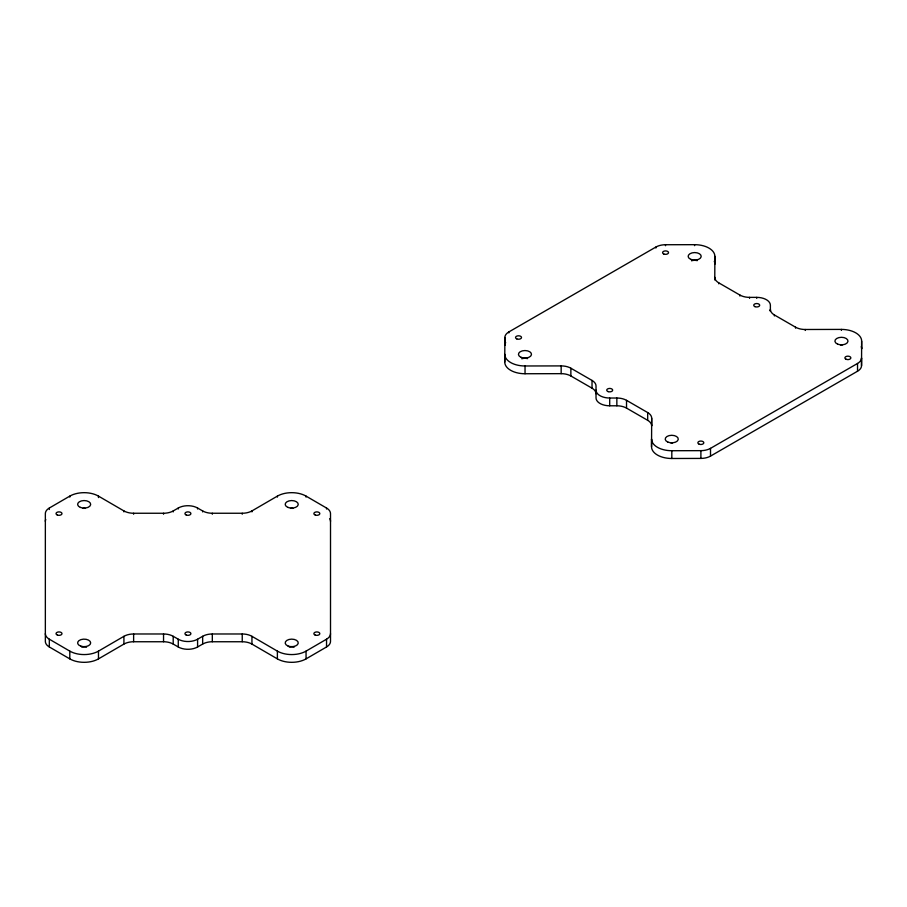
<?xml version="1.0" encoding="UTF-8"?>
<svg xmlns="http://www.w3.org/2000/svg" width="907" height="907" viewBox="0 0 907 907"><rect width="100%" height="100%" fill="white"/><g stroke="black" fill="none" stroke-linecap="round" stroke-linejoin="round"><path stroke-width="1.36" d="M596.024 393.763A13.662 7.891 0 0 0 592.022 388.185L570.866 375.974A13.662 7.891 0 0 0 561.161 373.661L525.04 373.741A20.203 11.666 0 0 1 504.757 362.04L504.87 337.483A13.662 7.891 0 0 1 508.872 331.928L655.897 247.044A13.662 7.891 0 0 1 665.511 244.731L694.592 244.675A20.203 11.666 0 0 1 714.875 256.375L714.875 264.141A20.203 11.666 0 0 0 714.285 261.307M770.383 309.389A13.662 7.891 0 0 0 774.385 314.967L795.541 327.189A13.662 7.891 0 0 0 805.257 329.49L841.379 329.411A20.203 11.666 0 0 1 861.65 341.123L861.537 365.68A13.662 7.891 0 0 1 857.534 371.224L710.51 456.108A13.662 7.891 0 0 1 700.896 458.42L671.815 458.488A20.203 11.666 0 0 1 651.543 446.777L651.679 418.161A13.662 7.891 0 0 0 647.677 412.56L626.522 400.338A13.662 7.891 0 0 0 616.851 398.026L609.697 398.026A13.662 7.891 0 0 1 596.024 390.146M714.773 279.775L714.875 256.375M49.318 508.033L69.805 496.118A20.203 11.666 0 0 1 98.478 496.118L123.919 510.924A13.662 7.891 0 0 0 133.624 513.249L163.543 513.249A13.662 7.891 0 0 0 173.203 510.947L178.271 508.022A13.662 7.891 0 0 1 197.59 508.022L202.658 510.947A13.662 7.891 0 0 0 212.317 513.249L242.237 513.249A13.662 7.891 0 0 0 251.942 510.924L277.383 496.118A20.203 11.666 0 0 1 306.056 496.118L326.543 508.033A13.662 7.891 0 0 1 330.511 513.6L330.511 641.408A13.662 7.891 0 0 1 326.543 646.963L306.056 658.879A20.203 11.666 0 0 1 277.383 658.879L251.942 644.083A13.662 7.891 0 0 0 242.237 641.748L212.317 641.748A13.662 7.891 0 0 0 202.658 644.061L197.59 646.986A13.662 7.891 0 0 1 178.271 646.986L173.203 644.061A13.662 7.891 0 0 0 163.543 641.748L133.624 641.748A13.662 7.891 0 0 0 123.919 644.083L98.478 658.879A20.203 11.666 0 0 1 69.805 658.879L49.318 646.963A13.662 7.891 0 0 1 45.35 641.408L45.35 513.6A13.662 7.891 0 0 1 49.318 508.033L49.318 509.496M45.35 633.642A13.662 7.891 0 0 0 49.318 639.197L69.805 651.124A20.203 11.666 0 0 0 98.478 651.124L123.919 636.317A13.662 7.891 0 0 1 133.624 633.982L163.543 633.982A13.662 7.891 0 0 1 173.203 636.295L178.271 639.22A13.662 7.891 0 0 0 197.59 639.22L202.658 636.295A13.662 7.891 0 0 1 212.317 633.982L242.237 633.982A13.662 7.891 0 0 1 251.942 636.317L277.383 651.124A20.203 11.666 0 0 0 306.056 651.124L326.543 639.197A13.662 7.891 0 0 0 330.511 633.642M651.543 446.777L651.543 439.022A20.203 11.666 0 0 0 671.815 450.722L700.896 450.654A13.662 7.891 0 0 0 710.51 448.353L857.534 363.458A13.662 7.891 0 0 0 861.537 357.914L861.537 365.68M504.757 362.04L504.757 354.274A20.203 11.666 0 0 0 525.04 365.975L561.161 365.906A13.662 7.891 0 0 1 570.866 368.208L592.022 380.43A13.662 7.891 0 0 1 596.024 386.008L596.024 397.901A13.662 7.891 0 0 0 609.697 405.792L616.851 405.792A13.662 7.891 0 0 1 626.522 408.105L647.677 420.315A13.662 7.891 0 0 1 651.679 425.927L651.679 418.161M714.739 279.662L714.739 277.236A13.662 7.891 0 0 0 718.741 282.837L739.897 295.058A13.662 7.891 0 0 0 749.556 297.371L756.721 297.371A13.662 7.891 0 0 1 770.383 305.251L770.383 310.852M861.65 341.123L861.65 348.878A20.203 11.666 0 0 0 861.276 346.621M857.534 363.458L857.534 371.224M841.379 329.411L841.379 330.386M805.257 329.49L805.257 330.465M795.541 327.189L795.541 328.153M774.385 314.967L774.385 315.942M756.721 297.371L756.721 298.335M749.556 297.371L749.556 298.335M739.897 295.058L739.897 296.022M718.741 282.837L718.741 283.812M710.51 448.353L710.51 456.108M700.896 450.654L700.896 458.42M694.592 244.675L694.592 245.65M671.815 450.722L671.815 458.488M665.511 244.731L665.511 245.706M655.897 247.044L655.897 248.019M647.677 412.56L647.677 420.315M626.522 400.338L626.522 408.105M616.851 398.026L616.851 405.792M609.697 398.026L609.697 405.792M592.022 380.43L592.022 388.185M570.866 368.208L570.866 375.974M561.161 365.906L561.161 373.661M525.04 365.975L525.04 373.741M508.872 331.928L508.872 332.903M504.87 337.483L504.87 345.238A13.662 7.891 0 0 1 505.675 342.608M326.543 508.033L326.543 509.008M326.543 639.197L326.543 646.963M306.056 496.118L306.056 497.093M306.056 651.124L306.056 658.879M277.383 496.118L277.383 497.093M277.383 651.124L277.383 658.879M251.942 510.924L251.942 511.888M251.942 636.317L251.942 644.083M242.237 513.249L242.237 514.224M242.237 633.982L242.237 641.748M212.317 513.249L212.317 514.224M212.317 633.982L212.317 641.748M202.658 510.947L202.658 511.911M202.658 636.295L202.658 644.061M197.59 508.022L197.59 508.986M197.59 639.22L197.59 646.986M178.271 508.022L178.271 508.986M178.271 639.22L178.271 646.986M173.203 510.947L173.203 511.911M173.203 636.295L173.203 644.061M163.543 513.249L163.543 514.224M163.543 633.982L163.543 641.748M133.624 513.249L133.624 514.224M133.624 633.982L133.624 641.748M123.919 510.924L123.919 511.888M123.919 636.317L123.919 644.083M98.478 496.118L98.478 497.58M98.478 651.124L98.478 658.879M69.805 496.118L69.805 497.093M69.805 651.124L69.805 658.879M49.318 639.197L49.318 646.963M329.717 518.713A13.662 7.891 0 0 1 330.511 521.355M45.35 521.355A13.662 7.891 0 0 1 45.747 519.462M82.956 508.385A6.53 3.775 0 0 1 85.326 508.385M290.535 508.385A6.53 3.775 0 0 1 292.904 508.385M81.732 647.156A6.53 3.775 0 0 1 86.55 647.156M289.31 647.156A6.53 3.775 0 0 1 294.129 647.156M769.578 310.353A13.662 7.891 0 0 1 769.794 310.727M691.497 260.797A6.53 3.775 0 0 1 697.268 260.638M840.778 345.091A6.53 3.775 0 0 1 842.127 345.091M521.786 358.775A6.53 3.775 0 0 1 527.557 358.616M671.067 443.07A6.53 3.775 0 0 1 672.416 443.07M80.383 507.421A6.53 3.775 0 0 0 90.655 504.677A6.53 3.775 0 0 0 81.392 500.913A6.53 3.775 0 0 0 80.383 507.421M287.961 507.421A6.53 3.775 0 0 0 298.222 504.677A6.53 3.775 0 0 0 288.97 500.913A6.53 3.775 0 0 0 287.961 507.421M80.87 646.169A6.53 3.775 0 0 0 90.677 642.904A6.53 3.775 0 0 0 80.87 639.639A6.53 3.775 0 0 0 80.87 646.169M287.961 645.988A6.53 3.775 0 0 0 298.222 643.244A6.53 3.775 0 0 0 288.97 639.48A6.53 3.775 0 0 0 287.961 645.988M315.364 515.085A2.97 1.712 0 0 0 319.82 513.6A2.97 1.712 0 0 0 315.364 512.115A2.97 1.712 0 0 0 315.364 515.085M186.218 514.995A2.97 1.712 0 0 0 190.889 513.747A2.97 1.712 0 0 0 186.683 512.036A2.97 1.712 0 0 0 186.218 514.995M57.3 514.995A2.97 1.712 0 0 0 61.971 513.747A2.97 1.712 0 0 0 57.765 512.036A2.97 1.712 0 0 0 57.3 514.995M57.526 635.127A2.97 1.712 0 0 0 61.982 633.642A2.97 1.712 0 0 0 57.526 632.156A2.97 1.712 0 0 0 57.526 635.127M186.218 635.047A2.97 1.712 0 0 0 190.889 633.8A2.97 1.712 0 0 0 186.683 632.088A2.97 1.712 0 0 0 186.218 635.047M315.137 635.047A2.97 1.712 0 0 0 319.808 633.8A2.97 1.712 0 0 0 315.602 632.088A2.97 1.712 0 0 0 315.137 635.047M690.839 259.391A6.53 3.775 0 0 0 701.168 256.726A6.53 3.775 0 0 0 692.007 252.894A6.53 3.775 0 0 0 690.839 259.391M837.615 344.138A6.53 3.775 0 0 0 847.954 341.463A6.53 3.775 0 0 0 838.782 337.631A6.53 3.775 0 0 0 837.615 344.138M521.128 357.369A6.53 3.775 0 0 0 531.457 354.705A6.53 3.775 0 0 0 522.296 350.873A6.53 3.775 0 0 0 521.128 357.369M667.903 442.117A6.53 3.775 0 0 0 678.243 439.453A6.53 3.775 0 0 0 669.071 435.621A6.53 3.775 0 0 0 667.903 442.117M846.129 359.274A2.97 1.712 0 0 0 850.834 358.061A2.97 1.712 0 0 0 846.662 356.315A2.97 1.712 0 0 0 846.129 359.274M754.975 306.645A2.97 1.712 0 0 0 759.669 305.432A2.97 1.712 0 0 0 755.508 303.686A2.97 1.712 0 0 0 754.975 306.645M663.822 254.017A2.97 1.712 0 0 0 668.516 252.804A2.97 1.712 0 0 0 664.355 251.058A2.97 1.712 0 0 0 663.822 254.017M516.786 338.901A2.97 1.712 0 0 0 521.491 337.687A2.97 1.712 0 0 0 517.319 335.941A2.97 1.712 0 0 0 516.786 338.901M608.212 391.631A2.97 1.712 0 0 0 612.667 390.146A2.97 1.712 0 0 0 608.212 388.661A2.97 1.712 0 0 0 608.212 391.631M699.104 444.158A2.97 1.712 0 0 0 703.798 442.945A2.97 1.712 0 0 0 699.637 441.199A2.97 1.712 0 0 0 699.104 444.158"/></g></svg>
